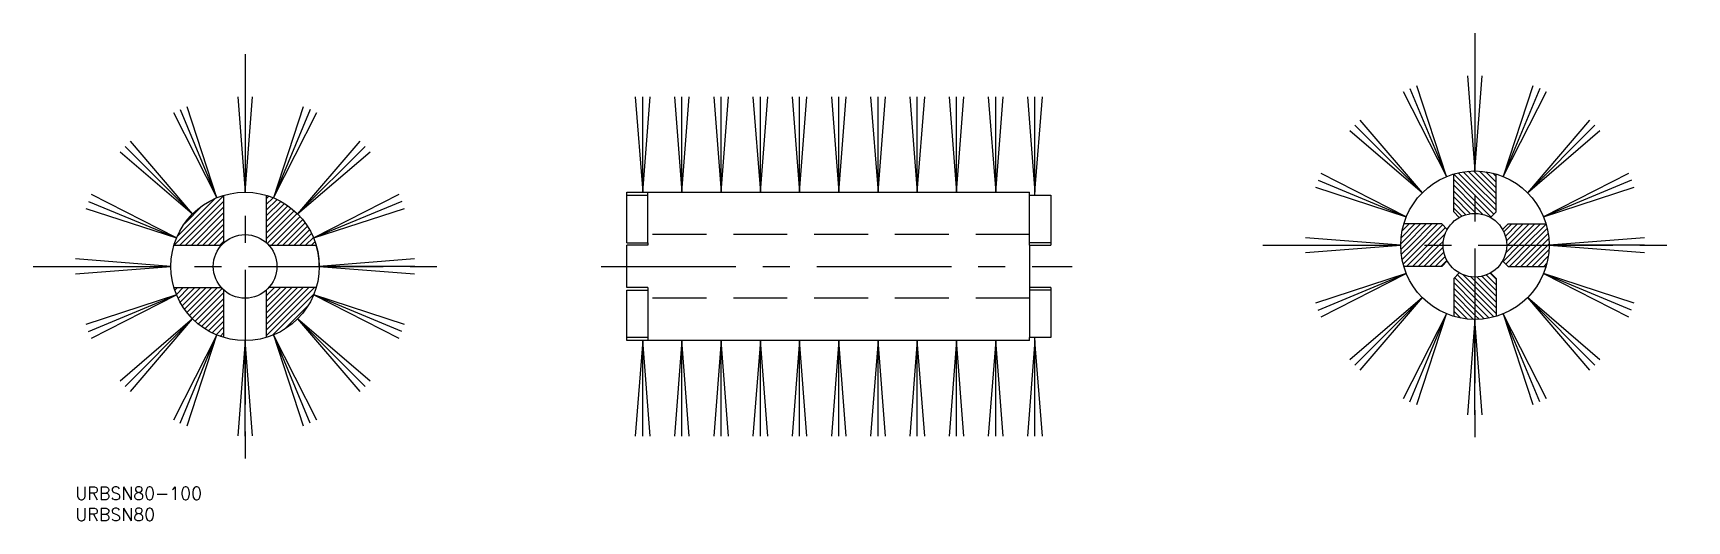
# Model space of a CAD drawing. Extents: x -50 to 340, y -60 to 55.
import ezdxf

# ---------------------------------------------------------------- set-up
doc = ezdxf.new("R2010")
doc.units = 0
doc.linetypes.add('CENTER', pattern=[50.8, 31.75, -6.35, 6.35, -6.35])
doc.linetypes.add('DASHED', pattern=[19.05, 12.7, -6.35])
doc.layers.get('0').update_dxf_attribs({"linetype": 'CONTINUOUS'})
doc.layers.add('CENTER', color=1, linetype='CENTER')
doc.styles.get("Standard").update_dxf_attribs({"font": 'txt.shx', "height": 3, "bigfont": 'bigfont.shx'})

# ---------------------------------------------------------------- blocks, each defined once
blk = doc.blocks.new('*U14')
at = {"color": 7, "linetype": 'CONTINUOUS'}
blk.add_text('URBSN80-100', height=3, dxfattribs=at).set_placement((-40, -55))
blk = doc.blocks.new('*U15')
at = {"color": 7, "linetype": 'CONTINUOUS'}
blk.add_text('URBSN80', height=3, dxfattribs=at).set_placement((-40, -60))

msp = doc.modelspace()

# ---------------------------------------------------------------- linework, layer by layer
at = {"color": 7, "linetype": 'CONTINUOUS'}
for p, q in [((288.25, 44.96), (290, 22.5)), ((290, 45), (290, 22.5)), ((290, 22.5), (291.75, 44.96)), ((-1.75, 39.96), (0, 17.5)), ((0, 40), (0, 17.5)), ((0, 17.5), (1.75, 39.96)), ((92, 40), (93.75, 17.5)), ((93.75, 17.5), (93.75, 40)), ((93.75, 17.5), (95.5, 40)), ((101.25, 40), (103, 17.5)), ((103, 17.5), (104.75, 40)), ((103, 17.5), (103, 40)), ((110.5, 40), (112.25, 17.5)), ((112.25, 17.5), (114, 40)), ((112.25, 17.5), (112.25, 40)), ((119.75, 40), (121.5, 17.5)), ((121.5, 17.5), (123.25, 40)), ((121.5, 17.5), (121.5, 40)), ((129, 40), (130.75, 17.5)), ((130.75, 17.5), (132.5, 40)), ((130.75, 17.5), (130.75, 40)), ((138.25, 40), (140, 17.5)), ((140, 17.5), (141.75, 40)), ((140, 17.5), (140, 40)), ((147.5, 40), (149.25, 17.5)), ((149.25, 17.5), (151, 40)), ((149.25, 17.5), (149.25, 40)), ((156.75, 40), (158.5, 17.5)), ((158.5, 17.5), (160.25, 40)), ((158.5, 17.5), (158.5, 40)), ((166, 40), (167.75, 17.5)), ((167.75, 17.5), (169.5, 40)), ((167.75, 17.5), (167.75, 40)), ((175.25, 40), (177, 17.5)), ((177, 17.5), (178.75, 40)), ((177, 17.5), (177, 40)), ((184.5, 40), (186.25, 17.5)), ((186.25, 17.5), (188, 40)), ((186.25, 16.77), (186.25, 40)), ((273.09, 41.25), (283.3, 21.17)), ((274.69, 41.96), (283.3, 21.17)), ((283.3, 21.17), (276.32, 42.59)), ((303.68, 42.59), (296.7, 21.17)), ((305.31, 41.96), (296.7, 21.17)), ((296.7, 21.17), (306.91, 41.25)), ((-16.91, 36.25), (-6.7, 16.17)), ((-15.31, 36.96), (-6.7, 16.17)), ((-6.7, 16.17), (-13.68, 37.59)), ((13.68, 37.59), (6.7, 16.17)), ((15.31, 36.96), (6.7, 16.17)), ((6.7, 16.17), (16.91, 36.25)), ((260.51, 32.02), (277.63, 17.37)), ((261.72, 33.28), (277.63, 17.37)), ((277.63, 17.37), (262.98, 34.49)), ((317.02, 34.49), (302.37, 17.37)), ((318.28, 33.28), (302.37, 17.37)), ((302.37, 17.37), (319.49, 32.02)), ((-28.28, 28.28), (-12.37, 12.37)), ((-12.37, 12.37), (-27.02, 29.49)), ((27.02, 29.49), (12.37, 12.37)), ((28.28, 28.28), (12.37, 12.37)), ((-29.49, 27.02), (-12.37, 12.37)), ((12.37, 12.37), (29.49, 27.02)), ((253.04, 20.31), (273.83, 11.7)), ((273.83, 11.7), (253.75, 21.91)), ((285, 12.83), (285, 21.77)), ((285, 20.46), (290, 15.46)), ((285.03, 21.78), (290, 16.8)), ((286.09, 22.06), (290, 18.15)), ((287.22, 22.28), (290, 19.5)), ((288.42, 22.43), (290, 20.85)), ((289.7, 22.5), (290, 22.19)), ((290, 22.19), (295, 17.19)), ((290, 20.85), (295, 15.85)), ((291.07, 22.47), (295, 18.54)), ((292.58, 22.31), (295, 19.89)), ((294.26, 21.97), (295, 21.23)), ((295, 12.83), (295, 21.77)), ((326.25, 21.91), (306.17, 11.7)), ((326.96, 20.31), (306.17, 11.7)), ((-16.17, 6.7), (-36.25, 16.91)), ((-16.71, 5), (-5, 16.71)), ((-16.02, 7.04), (-7.04, 16.02)), ((-5, 5.59), (-5, 16.77)), ((5, 16.77), (5, 5.59)), ((5, 15.94), (5.63, 16.57)), ((5, 14.59), (6.61, 16.2)), ((5, 13.24), (7.55, 15.79)), ((36.25, 16.91), (16.17, 6.7)), ((90, 17.5), (95, 17.5)), ((90, 5.59), (90, 17.5)), ((90, 16.77), (95, 16.77)), ((95, 17.5), (185, 17.5)), ((95, 5.59), (95, 17.5)), ((185, 16.77), (185, 17.5)), ((185, 16.77), (190, 16.77)), ((190, 16.77), (190, 5.59)), ((252.41, 18.68), (273.83, 11.7)), ((285, 19.11), (290, 14.11)), ((285, 17.76), (290, 12.76)), ((285, 16.42), (288.99, 12.43)), ((290, 19.5), (295, 14.5)), ((290, 18.15), (295, 13.15)), ((290, 16.8), (294.49, 12.32)), ((306.17, 11.7), (327.59, 18.68)), ((-37.59, 13.68), (-16.17, 6.7)), ((-36.96, 15.31), (-16.17, 6.7)), ((-15.37, 5), (-5, 15.37)), ((-14.25, 10.15), (-10.15, 14.25)), ((-14.02, 5), (-5, 14.02)), ((-12.67, 5), (-5, 12.67)), ((5, 11.89), (8.44, 15.33)), ((5, 10.55), (9.29, 14.83)), ((5, 9.2), (10.09, 14.3)), ((5, 7.85), (10.87, 13.72)), ((5, 6.51), (11.6, 13.1)), ((5.22, 5.38), (12.29, 12.45)), ((6.19, 5), (12.95, 11.77)), ((36.96, 15.31), (16.17, 6.7)), ((16.17, 6.7), (37.59, 13.68)), ((285, 15.07), (287.88, 12.19)), ((285, 13.72), (286.89, 11.83)), ((285, 12.83), (286.3, 11.53)), ((290, 15.46), (293.81, 11.64)), ((290, 14.11), (291.84, 12.27)), ((290, 12.76), (290.27, 12.5)), ((295, 12.83), (293.7, 11.53)), ((-11.32, 5), (-5, 11.32)), ((-9.98, 5), (-5, 9.98)), ((-8.63, 5), (-5, 8.63)), ((7.53, 5), (13.58, 11.04)), ((8.88, 5), (14.16, 10.28)), ((10.23, 5), (14.71, 9.48)), ((11.58, 5), (15.22, 8.64)), ((272.5, 5.33), (277.17, 10)), ((272.59, 6.77), (275.82, 10)), ((272.82, 8.35), (274.48, 10)), ((282.17, 10), (273.23, 10)), ((273.52, 5), (278.52, 10)), ((274.86, 5), (279.86, 10)), ((276.21, 5), (281.21, 10)), ((277.56, 5), (282.36, 9.81)), ((278.9, 5), (283.04, 9.13)), ((282.17, 10), (283.47, 8.7)), ((297.83, 10), (296.53, 8.7)), ((298.72, 10), (296.83, 8.11)), ((300.07, 10), (297.19, 7.12)), ((301.42, 10), (297.43, 6.01)), ((302.76, 10), (297.76, 5)), ((297.83, 10), (306.77, 10)), ((304.11, 10), (299.11, 5)), ((305.46, 10), (300.46, 5)), ((306.78, 9.97), (301.8, 5)), ((307.06, 8.91), (303.15, 5)), ((-16.77, 5), (-5.59, 5)), ((-7.28, 5), (-5, 7.28)), ((-5.94, 5), (-5, 5.94)), ((5.59, 5), (16.77, 5)), ((12.92, 5), (15.68, 7.76)), ((14.27, 5), (16.11, 6.84)), ((15.62, 5), (16.49, 5.87)), ((90, 5.59), (95, 5.59)), ((95, 5), (90, 5)), ((90, -5), (90, 5)), ((95, 5.59), (95, 5)), ((185, 5), (190, 5)), ((185, 5), (185, -5)), ((190, 5.59), (190, 5)), ((250, 5), (272.5, 5)), ((272.5, 5), (250.04, 6.75)), ((250.04, 3.25), (272.5, 5)), ((272.53, 4.01), (273.52, 5)), ((272.64, 2.78), (274.86, 5)), ((272.83, 1.62), (276.21, 5)), ((273.08, 0.52), (277.56, 5)), ((273.9, 0), (278.9, 5)), ((275.25, 0), (280.25, 5)), ((276.6, 0), (281.6, 5)), ((277.95, 0), (282.51, 4.57)), ((280.25, 5), (283.04, 7.78)), ((281.6, 5), (282.56, 5.96)), ((300.46, 5), (296.64, 1.19)), ((299.11, 5), (297.27, 3.16)), ((301.8, 5), (297.32, 0.51)), ((297.76, 5), (297.5, 4.73)), ((303.15, 5), (298.15, 0)), ((304.5, 5), (299.5, 0)), ((305.85, 5), (300.85, 0)), ((307.19, 5), (302.19, 0)), ((307.47, 3.93), (303.54, 0)), ((307.28, 7.78), (304.5, 5)), ((307.43, 6.58), (305.85, 5)), ((307.5, 5.3), (307.19, 5)), ((329.96, 6.75), (307.5, 5)), ((330, 5), (307.5, 5)), ((307.5, 5), (329.96, 3.25)), ((-40, 0), (-17.5, 0)), ((-17.5, 0), (-39.96, 1.75)), ((-39.96, -1.75), (-17.5, 0)), ((39.96, 1.75), (17.5, 0)), ((40, 0), (17.5, 0)), ((17.5, 0), (39.96, -1.75)), ((17.5, 0), (20, 0)), ((282.17, 0), (273.23, 0)), ((279.29, 0), (282.68, 3.38)), ((280.64, 0), (282.99, 2.35)), ((281.99, 0), (283.41, 1.42)), ((283.47, 1.3), (282.17, 0)), ((296.53, 1.3), (297.83, 0)), ((297.83, 0), (306.77, 0)), ((307.31, 2.42), (304.89, 0)), ((306.97, 0.74), (306.23, 0)), ((273.83, -1.7), (252.41, -8.68)), ((253.04, -10.31), (273.83, -1.7)), ((253.75, -11.91), (273.83, -1.7)), ((286.3, -1.53), (285, -2.83)), ((285, -2.83), (285, -11.77)), ((290, -8.79), (285, -3.79)), ((290, -7.44), (285.19, -2.64)), ((290, -6.1), (285.87, -1.96)), ((290, -4.75), (287.22, -1.96)), ((290, -3.4), (289.04, -2.44)), ((295, -8.4), (290, -3.4)), ((295, -7.05), (290.43, -2.49)), ((295, -5.71), (291.62, -2.32)), ((295, -4.36), (292.65, -2.01)), ((295, -3.01), (293.58, -1.59)), ((293.7, -1.53), (295, -2.83)), ((295, -2.83), (295, -11.77)), ((306.17, -1.7), (326.25, -11.91)), ((326.96, -10.31), (306.17, -1.7)), ((327.59, -8.68), (306.17, -1.7)), ((-16.17, -6.7), (-37.59, -13.68)), ((-36.96, -15.31), (-16.17, -6.7)), ((-36.25, -16.91), (-16.17, -6.7)), ((-16.77, -5), (-5.59, -5)), ((-16.57, -5.63), (-15.94, -5)), ((-16.2, -6.61), (-14.59, -5)), ((-15.79, -7.55), (-13.24, -5)), ((-15.33, -8.44), (-11.89, -5)), ((-14.83, -9.29), (-10.55, -5)), ((-14.3, -10.09), (-9.2, -5)), ((-13.72, -10.87), (-7.85, -5)), ((-13.1, -11.6), (-6.51, -5)), ((-12.45, -12.29), (-5.38, -5.22)), ((-11.77, -12.95), (-5, -6.19)), ((-11.04, -13.58), (-5, -7.53)), ((-5, -16.77), (-5, -5.59)), ((5, -6.96), (6.96, -5)), ((5, -8.31), (8.31, -5)), ((5, -9.66), (9.66, -5)), ((5, -11), (11, -5)), ((5, -12.35), (12.35, -5)), ((5, -13.7), (13.7, -5)), ((5, -15.05), (15.05, -5)), ((5, -16.39), (16.39, -5)), ((5, -5.62), (5.62, -5)), ((5, -5.59), (5, -16.77)), ((16.77, -5), (5.59, -5)), ((6.49, -16.25), (16.25, -6.49)), ((16.17, -6.7), (36.25, -16.91)), ((36.96, -15.31), (16.17, -6.7)), ((37.59, -13.68), (16.17, -6.7)), ((95, -5), (90, -5)), ((90, -17.5), (90, -5.59)), ((90, -5.59), (95, -5.59)), ((95, -5), (95, -5.59)), ((95, -5.59), (95, -17.5)), ((190, -5), (185, -5)), ((190, -5), (190, -5.59)), ((190, -5.59), (190, -16.77)), ((277.63, -7.37), (260.51, -22.02)), ((261.72, -23.28), (277.63, -7.37)), ((262.98, -24.49), (277.63, -7.37)), ((290, -10.14), (285, -5.14)), ((290, -11.48), (285, -6.48)), ((295, -9.75), (290, -4.75)), ((295, -11.1), (290, -6.1)), ((294.48, -11.92), (290, -7.44)), ((302.37, -7.37), (317.02, -24.49)), ((318.28, -23.28), (302.37, -7.37)), ((319.49, -22.02), (302.37, -7.37)), ((-10.28, -14.16), (-5, -8.88)), ((-9.48, -14.71), (-5, -10.23)), ((-8.64, -15.22), (-5, -11.58)), ((9.2, -14.89), (14.89, -9.2)), ((283.3, -11.17), (273.09, -31.25)), ((274.69, -31.96), (283.3, -11.17)), ((276.32, -32.59), (283.3, -11.17)), ((289.67, -12.5), (285, -7.83)), ((288.23, -12.41), (285, -9.18)), ((286.65, -12.18), (285, -10.52)), ((293.38, -12.17), (290, -8.79)), ((292.22, -12.36), (290, -10.14)), ((290.99, -12.47), (290, -11.48)), ((296.7, -11.17), (303.68, -32.59)), ((305.31, -31.96), (296.7, -11.17)), ((306.91, -31.25), (296.7, -11.17)), ((-12.37, -12.37), (-29.49, -27.02)), ((-28.28, -28.28), (-12.37, -12.37)), ((-27.02, -29.49), (-12.37, -12.37)), ((-7.76, -15.68), (-5, -12.92)), ((-6.84, -16.11), (-5, -14.27)), ((12.37, -12.37), (27.02, -29.49)), ((28.28, -28.28), (12.37, -12.37)), ((29.49, -27.02), (12.37, -12.37)), ((290, -12.5), (288.25, -34.96)), ((290, -35), (290, -12.5)), ((291.75, -34.96), (290, -12.5)), ((-6.7, -16.17), (-16.91, -36.25)), ((-15.31, -36.96), (-6.7, -16.17)), ((-13.68, -37.59), (-6.7, -16.17)), ((-5.87, -16.49), (-5, -15.62)), ((0, -17.5), (-1.75, -39.96)), ((0, -40), (0, -17.5)), ((1.75, -39.96), (0, -17.5)), ((6.7, -16.17), (13.68, -37.59)), ((15.31, -36.96), (6.7, -16.17)), ((16.91, -36.25), (6.7, -16.17)), ((95, -16.77), (90, -16.77)), ((95, -17.5), (90, -17.5)), ((93.75, -17.5), (92, -40)), ((95.5, -40), (93.75, -17.5)), ((93.75, -40), (93.75, -17.5)), ((185, -17.5), (95, -17.5)), ((103, -17.5), (101.25, -40)), ((104.75, -40), (103, -17.5)), ((103, -40), (103, -17.5)), ((112.25, -17.5), (110.5, -40)), ((114, -40), (112.25, -17.5)), ((112.25, -40), (112.25, -17.5)), ((121.5, -17.5), (119.75, -40)), ((123.25, -40), (121.5, -17.5)), ((121.5, -40), (121.5, -17.5)), ((130.75, -17.5), (129, -40)), ((132.5, -40), (130.75, -17.5)), ((130.75, -40), (130.75, -17.5)), ((140, -17.5), (138.25, -40)), ((141.75, -40), (140, -17.5)), ((140, -40), (140, -17.5)), ((149.25, -17.5), (147.5, -40)), ((151, -40), (149.25, -17.5)), ((149.25, -40), (149.25, -17.5)), ((158.5, -17.5), (156.75, -40)), ((160.25, -40), (158.5, -17.5)), ((158.5, -40), (158.5, -17.5)), ((167.75, -17.5), (166, -40)), ((169.5, -40), (167.75, -17.5)), ((167.75, -40), (167.75, -17.5)), ((177, -17.5), (175.25, -40)), ((178.75, -40), (177, -17.5)), ((177, -40), (177, -17.5)), ((186.25, -17.5), (184.5, -40)), ((190, -16.77), (185, -16.77)), ((185, -17.5), (185, -16.77)), ((186.25, -40), (186.25, -16.77)), ((188, -40), (186.25, -17.5))]:
    msp.add_line(p, q, dxfattribs=at)
at = {"color": 3, "linetype": 'DASHED'}
for p, q in [((185, 5), (185, 16.77)), ((185, 7.5), (90, 7.5)), ((190, 5.59), (185, 5.59)), ((185, -7.5), (90, -7.5)), ((185, -5), (185, -16.77)), ((190, -5.59), (185, -5.59))]:
    msp.add_line(p, q, dxfattribs=at)
at = {"color": 7, "linetype": 'CONTINUOUS'}
for centre, radius in [((290, 5), 17.5), ((0, 0), 17.5), ((290, 5), 7.5), ((0, 0), 7.5)]:
    msp.add_circle(centre, radius, dxfattribs=at)
for radius, start, end in [(7.5, 131.8103, 138.1897), (7.5, 41.8103, 48.1897), (17.5, 0, 16.6015), (7.5, 221.8103, 228.1897), (7.5, 311.8103, 318.1897)]:
    msp.add_arc((0, 0), radius, start, end, dxfattribs=at)
at = {"layer": 'CENTER', "color": 1, "linetype": 'CENTER'}
for p, q in [((290, 55), (290, -45)), ((0, 50), (0, -50)), ((240, 5), (340, 5)), ((-50, 0), (50, 0)), ((84, 0), (195, 0))]:
    msp.add_line(p, q, dxfattribs=at)

# ---------------------------------------------------------------- block references
at = {"color": 7, "linetype": 'CONTINUOUS'}
for name in ['*U14', '*U15']:
    msp.add_blockref(name, (0, 0), dxfattribs=at)

doc.saveas('drawing.dxf')
